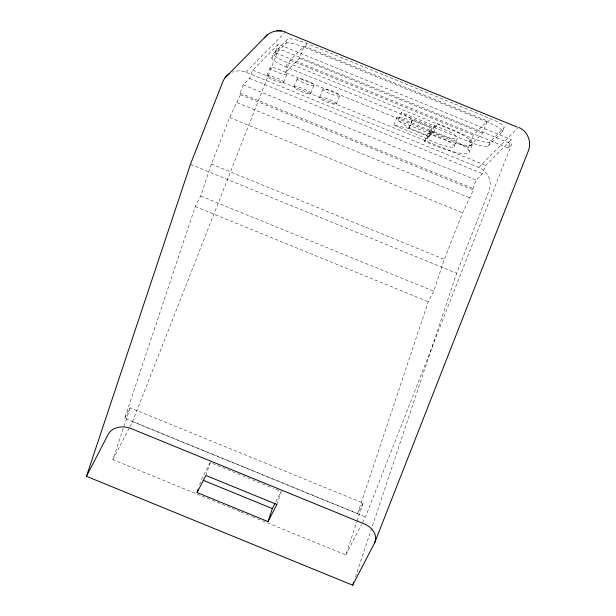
<?xml version="1.0" encoding="UTF-8"?>
<svg xmlns="http://www.w3.org/2000/svg" width="616" height="616" viewBox="0 0 616 616"><rect width="100%" height="100%" fill="white"/><g stroke="black" fill="none" stroke-linecap="round" stroke-linejoin="round"><path stroke-width="0.46" stroke-dasharray="3.08 2.31" d="M205.913 475.452L210.218 462.524L272.303 487.926M276.877 504.481L281.173 491.553L273.188 488.288M124.709 418.264L130.138 407.784L363.078 503.08L357.642 513.559L124.709 418.264L195.272 206.522L200.7 196.042L211.373 164.087L229.645 117.494L240.448 94.679L239.994 93.055L243.228 84.8L249.572 78.363L252.806 70.109L278.247 44.206L511.326 139.562L508.046 147.932L274.959 52.576L278.247 44.206M240.001 511.634L112.859 459.621L130.138 407.784M199.653 484.753L201.386 479.556L210.218 462.524M357.642 513.559L428.259 301.725L433.702 291.214L444.313 259.382L462.585 212.797L473.388 189.974L472.934 188.35L476.168 180.103L482.513 173.689L485.747 165.442L511.326 139.562M252.445 516.724L345.799 554.916L356.71 522.175M357.018 521.267L363.078 503.08M355.409 576.992L456.656 273.258L488.996 190.775A18.033 17.664 44.6 0 0 478.825 167.475L245.884 72.18A18.033 17.664 44.6 0 0 232.224 72.195M271.795 57.919L273.604 53.399L287.556 39.224A18.033 3.334 21.4 0 1 306.737 43.451L489.897 118.388A18.033 3.334 21.4 0 1 503.988 127.766L489.951 141.911L488.334 146.038A18.033 3.334 21.4 0 1 469.146 141.803L286.086 66.913A18.033 3.334 21.4 0 1 271.987 57.527L285.94 43.351L287.556 39.224M266.951 75.753L270.185 67.506M129.899 426.742L132.525 421.69L278.771 48.71L511.711 144.005L365.457 516.986L361.969 523.731M286.086 66.913L287.703 62.786A18.033 3.334 21.4 0 1 273.604 53.399M285.385 72.58L290.244 60.206L304.196 46.031L487.348 120.959L482.536 133.233L468.468 147.478L285.385 72.58L299.384 58.304L304.196 46.031M283.591 82.559A9.017 1.671 21.4 0 0 272.21 76.338A9.017 1.671 21.4 0 0 270.016 78.571A9.017 1.671 21.4 0 0 283.591 82.559L286.825 74.313A9.017 1.671 21.4 0 0 275.444 68.091A9.017 1.671 21.4 0 0 273.25 70.324A9.017 1.671 21.4 0 0 286.825 74.313M285.94 43.351A18.033 3.334 21.4 0 1 305.12 47.578L306.737 43.451M294.032 86.802L297.266 78.555M310.672 93.609A9.017 1.671 21.4 0 0 299.291 87.387A9.017 1.671 21.4 0 0 297.097 89.62A9.017 1.671 21.4 0 0 310.672 93.609L313.906 85.362A9.017 1.671 21.4 0 0 302.525 79.141A9.017 1.671 21.4 0 0 300.331 81.374A9.017 1.671 21.4 0 0 313.906 85.362M319.696 97.305L322.938 89.058M336.336 104.112A9.017 1.671 21.4 0 0 324.955 97.89A9.017 1.671 21.4 0 0 322.761 100.123A9.017 1.671 21.4 0 0 336.336 104.112L339.57 95.865A9.017 1.671 21.4 0 0 328.189 89.643A9.017 1.671 21.4 0 0 325.995 91.876A9.017 1.671 21.4 0 0 339.57 95.865M393.832 125.164L397.066 116.909L412.104 120.174L432.07 128.344L428.836 136.59L424.593 141.256A34.265 6.345 21.4 0 0 469.053 152.806L472.295 144.552A34.265 6.345 21.4 0 0 437.152 123.539L432.409 127.997L429.175 136.251L409.209 128.082L398.229 120.698L401.463 112.443L434.55 125.98A18.033 3.334 21.4 0 1 457.311 138.431L454.077 146.677A18.033 3.334 21.4 0 1 426.919 138.7L393.832 125.164L408.87 128.421L428.836 136.59M408.87 128.421L412.104 120.174M409.209 128.082L412.443 119.835L401.463 112.443M424.593 141.256L427.827 133.002L432.07 128.344M426.919 138.7L430.153 130.446A18.033 3.334 21.4 0 0 457.311 138.431M454.077 146.677A18.033 3.334 21.4 0 0 431.315 134.234L434.55 125.98M429.175 136.251L433.918 131.786L437.152 123.539M469.146 141.803L470.763 137.676A18.033 3.334 21.4 0 0 489.951 141.911M468.468 147.478L473.319 135.104L487.348 120.959M488.334 146.038L502.371 131.893A18.033 3.334 21.4 0 0 488.28 122.507L489.897 118.388M502.371 131.893L504.173 127.373M112.859 459.621L129.468 427.589M275.876 501.77L281.173 491.553M345.799 554.916L361.53 524.57M508.046 147.932L511.711 144.005M245.884 72.18L285.239 32.209M274.959 52.576L278.771 48.71M478.825 167.475L517.509 128.182M305.12 47.578L488.28 122.507M299.384 58.304L482.536 133.233M290.244 60.206L473.319 135.104M287.703 62.786L470.763 137.676M412.443 119.835L432.409 127.997M397.066 116.909L430.153 130.446M398.229 120.698L431.315 134.234M252.806 70.109L485.747 165.442M249.572 78.363L482.513 173.689M243.228 84.8L476.168 180.103M239.994 93.055L472.934 188.35M240.448 94.679L473.388 189.974M236.968 102.61L469.908 197.905M229.645 117.494L462.585 212.797M211.373 164.087L444.313 259.382M190.436 164.349L456.656 273.258M200.7 196.042L433.702 291.214M195.272 206.522L428.259 301.725M132.525 421.69L365.457 516.986M240.887 511.996L251.559 516.362M433.918 131.786A34.265 6.345 21.4 0 1 469.053 152.806M472.295 144.552A34.265 6.345 21.4 0 1 427.827 133.002"/><path stroke-width="0.92" d="M374.628 542.842C378.386 534.904 371.494 526.68 364.264 523.931L131.324 428.636C123.693 425.556 113.013 426.203 108.416 433.926L86.456 476.291L352.675 585.2L374.628 542.842L528.351 150.812C531.939 141.996 527.581 130.862 518.618 127.404M86.456 476.291L190.436 164.349L222.776 81.866A18.033 17.664 44.6 0 1 229.76 73.473M197.058 492.554L205.913 475.452L276.877 504.481L268.014 521.583L197.058 492.554L198.213 489.089M268.014 521.583L272.349 508.585L274.99 503.472M352.675 585.2L353.584 582.466M264.372 37.861C269.184 31.547 278.363 28.913 285.678 32.109M225.017 77.832L267.598 34.565M281.62 30.915L276.669 30.8M286.132 32.571L517.286 127.142M203.165 480.28L272.349 508.585"/></g></svg>
